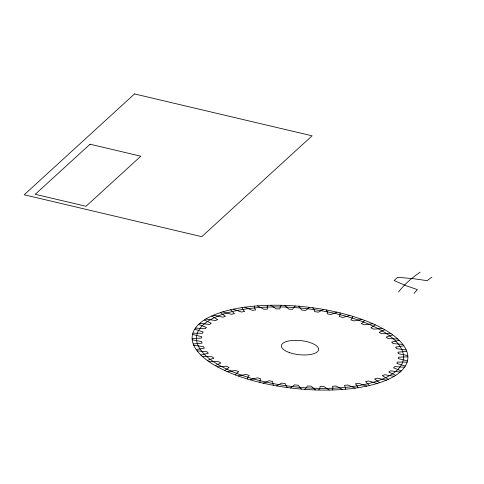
<?xml version="1.0" encoding="UTF-8"?>
<svg xmlns="http://www.w3.org/2000/svg" width="484" height="484" viewBox="0 0 484 484"><rect width="100%" height="100%" fill="white"/><g stroke="black" fill="none" stroke-linecap="round" stroke-linejoin="round"><path stroke-width="0.73" d="M345.594 389.136L345.304 387.121L344.414 385.385A99.026 37.577 6 0 0 347.736 384.974L355.123 388.126M254.415 306.118A108.38 41.122 6 0 0 238.134 375.947A108.38 41.122 6 0 0 407.461 360.913A108.38 41.122 6 0 0 254.415 306.118L254.687 308.145L255.612 309.96A99.026 37.577 6 0 0 252.273 310.341L244.88 307.189M247.263 378.966L247.923 377.03L249.187 375.445A99.026 37.577 6 0 1 245.987 374.386L238.134 375.947M352.745 316.354L352.08 318.284L350.815 319.876A99.026 37.577 6 0 1 354.022 320.928L361.875 319.367M267.561 305.337L267.15 307.304L267.483 309.094A99.026 37.577 6 0 0 263.931 309.282L257.458 305.87M332.441 389.977L332.859 388.011L332.538 386.25A99.026 37.577 6 0 0 336.071 386.032L342.551 389.451M235.43 374.955L236.767 373.134L238.6 371.676A99.026 37.577 6 0 1 235.684 370.49L227.129 371.573M364.573 320.36L363.236 322.181L361.409 323.639A99.026 37.577 6 0 1 364.319 324.825L372.874 323.742M318.787 389.971L319.827 388.162L320.106 386.48A99.026 37.577 6 0 0 323.79 386.432L329.247 390.056M281.271 305.283L280.157 307.195L279.903 308.895A99.026 37.577 6 0 0 276.213 308.883L270.756 305.259M224.703 370.478L229.059 367.495A99.026 37.577 6 0 1 226.488 366.2L217.37 366.793M375.3 324.837L370.944 327.819A99.026 37.577 6 0 1 373.515 329.114L382.632 328.521M295.294 305.955L293.54 307.691L292.669 309.349A99.026 37.577 6 0 0 288.906 309.149L284.562 305.38M304.714 389.36L306.463 387.624L307.334 385.966A99.026 37.577 6 0 0 311.103 386.165L315.447 389.941M215.265 365.614L220.734 362.976A99.026 37.577 6 0 1 218.55 361.596L209.028 361.687M384.738 329.701L379.268 332.339A99.026 37.577 6 0 1 381.459 333.718L390.975 333.627M309.403 307.34L305.561 310.462A99.026 37.577 6 0 0 301.78 310.069L298.628 306.221M290.606 387.974L294.441 384.853A99.026 37.577 6 0 0 298.223 385.246L301.381 389.094M207.279 360.441L213.771 358.196A99.026 37.577 6 0 1 211.998 356.756L202.239 356.339M392.724 334.874L386.238 337.118A99.026 37.577 6 0 1 388.005 338.558L397.763 338.975M323.348 309.415L318.411 312.162A99.026 37.577 6 0 0 314.63 311.635L314.098 309.833L312.718 307.77M276.66 385.899L281.646 383.104A99.026 37.577 6 0 0 285.378 383.679L285.905 385.482L287.29 387.545M200.878 355.05L208.277 353.235A99.026 37.577 6 0 1 206.958 351.759L197.127 350.839M399.131 340.264L391.731 342.079A99.026 37.577 6 0 1 393.044 343.555L402.882 344.475M336.894 312.144L330.844 314.57A99.026 37.577 6 0 0 327.226 313.82L327.299 312.059L326.591 310.002M263.114 383.171L269.164 380.745A99.026 37.577 6 0 0 272.776 381.495L272.71 383.261L273.412 385.312M196.171 349.533L204.351 348.178A99.026 37.577 6 0 1 203.51 346.689L193.769 345.292M403.831 345.782L395.652 347.137A99.026 37.577 6 0 1 396.493 348.625L406.233 350.023M349.811 315.483L342.841 317.474A99.026 37.577 6 0 0 339.357 316.578L340.034 314.89L340.01 312.882M250.198 379.837L257.21 377.822A99.026 37.577 6 0 0 260.646 378.736L259.981 380.376L259.999 382.439M193.243 343.985L202.064 343.114A99.026 37.577 6 0 1 201.713 341.637L192.233 339.78M406.76 351.336L397.939 352.201A99.026 37.577 6 0 1 398.296 353.677L407.77 355.534M192.142 338.498L201.453 338.122A99.026 37.577 6 0 1 201.598 336.689L192.541 334.408M407.867 356.817L398.55 357.192A99.026 37.577 6 0 1 398.411 358.626L407.461 360.913M192.886 333.167L202.53 333.301A99.026 37.577 6 0 1 203.165 331.927L194.689 329.253M407.123 362.153L397.473 362.014A99.026 37.577 6 0 1 396.844 363.387L405.32 366.061M195.463 328.085L205.276 328.721A99.026 37.577 6 0 1 206.39 327.438L198.634 324.419M404.545 367.235L394.732 366.594A99.026 37.577 6 0 1 393.619 367.882L401.369 370.895M199.825 323.336L209.639 324.468A99.026 37.577 6 0 1 211.212 323.288L204.321 319.984M400.177 371.978L390.37 370.853A99.026 37.577 6 0 1 388.791 372.027L395.688 375.33M205.906 319.004L215.549 320.608A99.026 37.577 6 0 1 217.558 319.561L211.641 316.022M394.103 376.31L384.459 374.707A99.026 37.577 6 0 1 382.445 375.753L388.368 379.293M213.595 315.163L222.9 317.214A99.026 37.577 6 0 1 225.314 316.312L220.468 312.597M386.413 380.152L377.103 378.101A99.026 37.577 6 0 1 374.689 379.002L379.535 382.717M222.761 311.877L231.576 314.34A99.026 37.577 6 0 1 234.353 313.602L230.662 309.778M377.248 383.437L368.427 380.975A99.026 37.577 6 0 1 365.656 381.713L369.34 385.536M233.252 309.203L241.425 312.035A99.026 37.577 6 0 1 244.505 311.472L242.992 309.663L242.042 307.606M366.757 386.111L358.584 383.28A99.026 37.577 6 0 1 355.498 383.842L357.01 385.651L357.966 387.708M414.056 293.443A297.085 112.73 6 0 1 417.396 289.589L405.834 285.633L394.145 280.545A325.133 123.372 6 0 1 397.709 277.29L413.445 278.675L427.148 280.678A297.085 112.73 6 0 1 431.879 277.151M398.526 292.015A312.132 118.441 6 0 1 420.239 272.171M134.528 93.926L24.2 194.774L201.761 236.676L312.089 135.822L134.528 93.926M90.036 144.22L35.241 194.308L86.013 206.293L140.814 156.199L90.036 144.22M241.316 375.07A104.042 39.482 6 0 0 403.239 360.06A104.042 39.482 6 0 0 255.455 307.848A104.042 39.482 6 0 0 241.316 375.07M289.45 352.588A18.707 7.097 6 0 0 318.563 349.89A18.707 7.097 6 0 0 291.991 340.5A18.707 7.097 6 0 0 289.45 352.588"/></g></svg>
